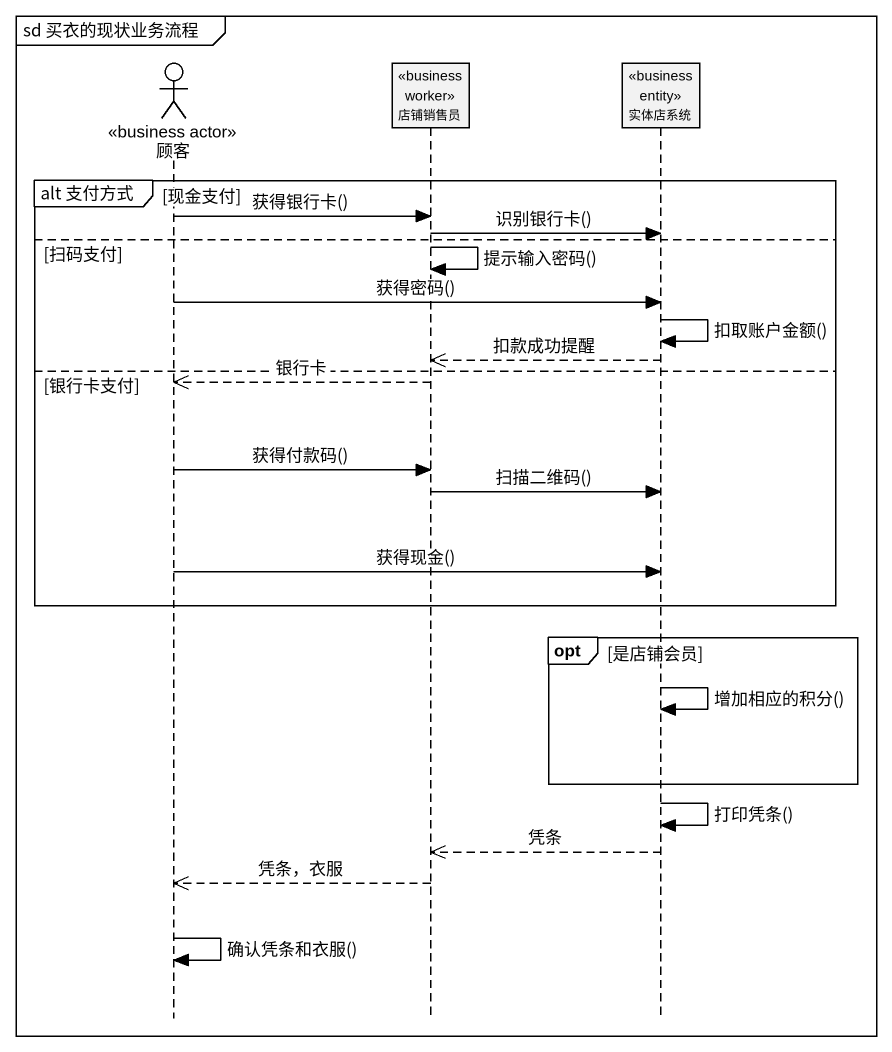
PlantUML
@startuml
mainframe sd 买衣的现状业务流程
hide footbox
actor 顾客 <<business actor>>
participant 店铺销售员 <<business worker>>
participant 实体店系统 <<business entity>>

group alt 支付方式 [现金支付]
  顾客 -> 店铺销售员 : 获得银行卡()
  店铺销售员 -> 实体店系统 : 识别银行卡()
else 扫码支付
  店铺销售员 -> 店铺销售员 : 提示输入密码()
  顾客 -> 实体店系统 : 获得密码()
  实体店系统 -> 实体店系统 : 扣取账户金额()
  实体店系统 -->> 店铺销售员 : 扣款成功提醒
else 银行卡支付
  店铺销售员 -->> 顾客 : 银行卡
  顾客 -> 店铺销售员 : 获得付款码()
  店铺销售员 -> 实体店系统 : 扫描二维码()
  顾客 -> 实体店系统 : 获得现金()
end
opt 是店铺会员
  实体店系统 -> 实体店系统 : 增加相应的积分()
end
实体店系统 -> 实体店系统 : 打印凭条()
实体店系统 -->> 店铺销售员 : 凭条
店铺销售员 -->> 顾客 : 凭条，衣服
顾客 -> 顾客 : 确认凭条和衣服()
@enduml
